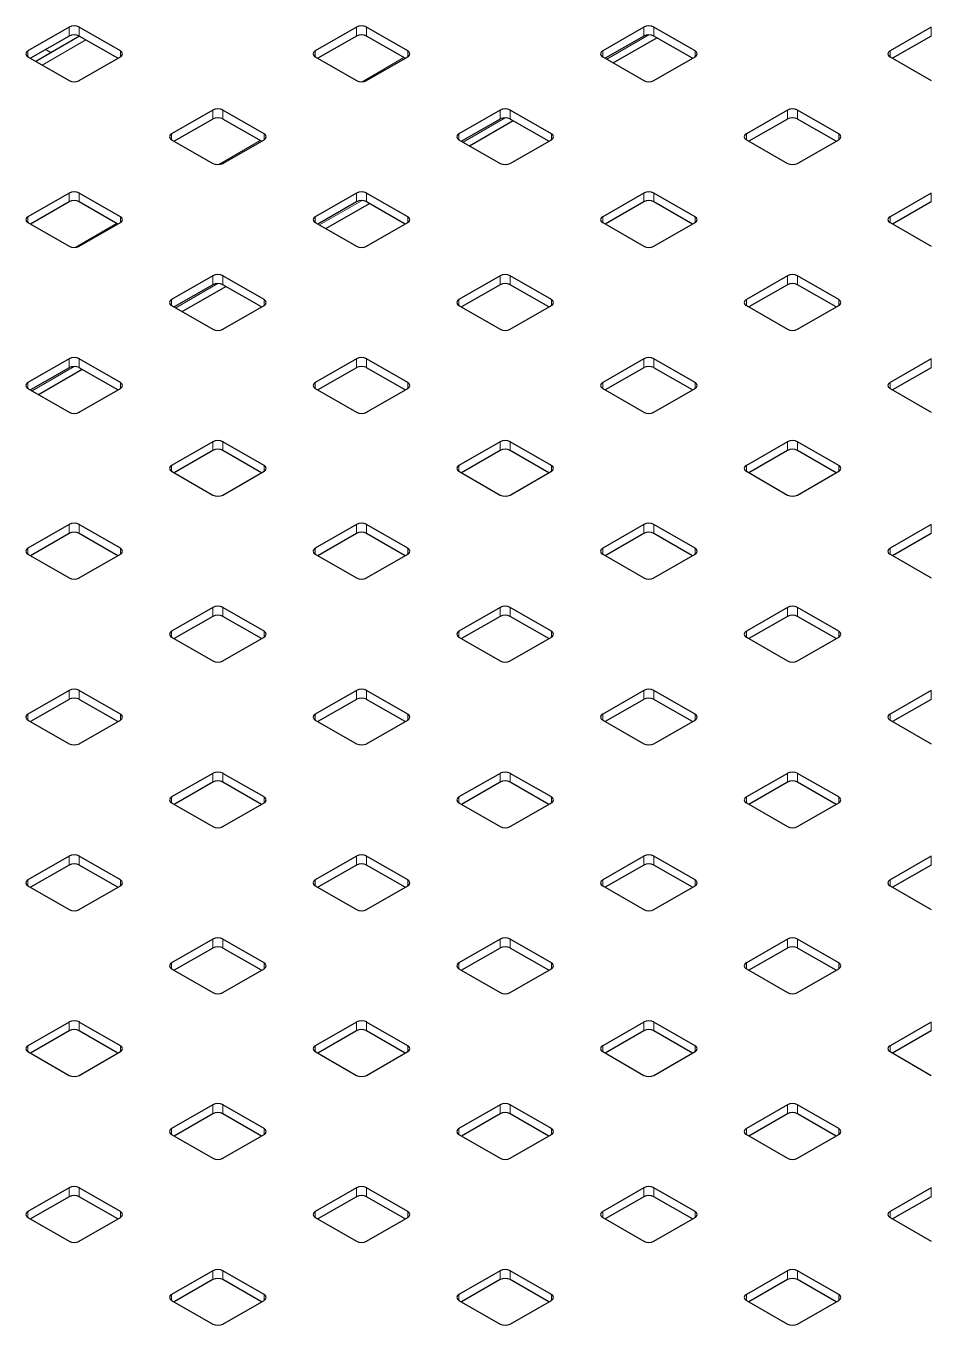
# Model space of a CAD drawing. Header units: millimetres. Extents: x -218071 to -203542, y 15363 to 51382.
# Drawn here: x -216962.13 to -216949.65, y 51102.08 to 51119.98 of the extents above; entities that cross this region are included whole.
import ezdxf

# ---------------------------------------------------------------- set-up
doc = ezdxf.new("R2010")
doc.units = ezdxf.units.MM
doc.header["$LTSCALE"] = 4
doc.layers.add('TPF-EQUIPEMENT', color=7, linetype='Continuous')

msp = doc.modelspace()

# ---------------------------------------------------------------- linework, layer by layer
at = {"layer": 'TPF-EQUIPEMENT', "color": 7, "linetype": 'Continuous', "lineweight": 25}
for p, q in [((-216961.534, 51119.959), (-216962.1, 51119.633)), ((-216960.827, 51119.633), (-216961.393, 51119.959)), ((-216957.574, 51119.959), (-216958.14, 51119.633)), ((-216956.867, 51119.633), (-216957.433, 51119.959)), ((-216953.614, 51119.959), (-216954.18, 51119.633)), ((-216952.907, 51119.633), (-216953.473, 51119.959)), ((-216949.655, 51119.959), (-216950.22, 51119.633)), ((-216961.534, 51119.837), (-216962.064, 51119.531)), ((-216961.39, 51119.835), (-216961.991, 51119.488)), ((-216960.862, 51119.531), (-216961.393, 51119.837)), ((-216957.574, 51119.837), (-216958.104, 51119.531)), ((-216956.902, 51119.531), (-216957.433, 51119.837)), ((-216953.614, 51119.837), (-216954.145, 51119.531)), ((-216954.036, 51119.468), (-216953.435, 51119.815)), ((-216952.943, 51119.531), (-216953.473, 51119.837)), ((-216949.655, 51119.837), (-216950.185, 51119.531)), ((-216962.1, 51119.551), (-216961.534, 51119.225)), ((-216961.393, 51119.225), (-216960.827, 51119.551)), ((-216958.14, 51119.551), (-216957.574, 51119.225)), ((-216957.433, 51119.225), (-216956.867, 51119.551)), ((-216954.18, 51119.551), (-216953.614, 51119.225)), ((-216953.473, 51119.225), (-216952.907, 51119.551)), ((-216950.22, 51119.551), (-216949.655, 51119.225)), ((-216959.554, 51118.817), (-216960.12, 51118.49)), ((-216958.847, 51118.49), (-216959.413, 51118.817)), ((-216955.594, 51118.817), (-216956.16, 51118.49)), ((-216954.887, 51118.49), (-216955.453, 51118.817)), ((-216951.634, 51118.817), (-216952.2, 51118.49)), ((-216950.927, 51118.49), (-216951.493, 51118.817)), ((-216959.554, 51118.694), (-216960.084, 51118.388)), ((-216958.882, 51118.388), (-216959.413, 51118.694)), ((-216955.594, 51118.694), (-216956.125, 51118.388)), ((-216956.016, 51118.326), (-216955.415, 51118.672)), ((-216954.923, 51118.388), (-216955.453, 51118.694)), ((-216951.634, 51118.694), (-216952.165, 51118.388)), ((-216950.963, 51118.388), (-216951.493, 51118.694)), ((-216960.12, 51118.408), (-216959.554, 51118.082)), ((-216959.413, 51118.082), (-216958.847, 51118.408)), ((-216956.16, 51118.408), (-216955.594, 51118.082)), ((-216955.453, 51118.082), (-216954.887, 51118.408)), ((-216952.2, 51118.408), (-216951.634, 51118.082)), ((-216951.493, 51118.082), (-216950.927, 51118.408)), ((-216961.534, 51117.674), (-216962.1, 51117.347)), ((-216961.534, 51117.551), (-216962.064, 51117.245)), ((-216960.827, 51117.347), (-216961.393, 51117.674)), ((-216960.862, 51117.245), (-216961.393, 51117.551)), ((-216957.574, 51117.674), (-216958.14, 51117.347)), ((-216957.574, 51117.551), (-216958.104, 51117.245)), ((-216957.996, 51117.183), (-216957.395, 51117.53)), ((-216956.867, 51117.347), (-216957.433, 51117.674)), ((-216956.902, 51117.245), (-216957.433, 51117.551)), ((-216953.614, 51117.674), (-216954.18, 51117.347)), ((-216953.614, 51117.551), (-216954.145, 51117.245)), ((-216952.907, 51117.347), (-216953.473, 51117.674)), ((-216952.943, 51117.245), (-216953.473, 51117.551)), ((-216949.655, 51117.674), (-216950.22, 51117.347)), ((-216949.655, 51117.551), (-216950.185, 51117.245)), ((-216962.1, 51117.266), (-216961.534, 51116.939)), ((-216961.393, 51116.939), (-216960.827, 51117.266)), ((-216958.14, 51117.266), (-216957.574, 51116.939)), ((-216957.433, 51116.939), (-216956.867, 51117.266)), ((-216954.18, 51117.266), (-216953.614, 51116.939)), ((-216953.473, 51116.939), (-216952.907, 51117.266)), ((-216950.22, 51117.266), (-216949.655, 51116.939)), ((-216959.554, 51116.531), (-216960.12, 51116.205)), ((-216958.847, 51116.205), (-216959.413, 51116.531)), ((-216955.594, 51116.531), (-216956.16, 51116.205)), ((-216954.887, 51116.205), (-216955.453, 51116.531)), ((-216951.634, 51116.531), (-216952.2, 51116.205)), ((-216950.927, 51116.205), (-216951.493, 51116.531)), ((-216959.554, 51116.409), (-216960.084, 51116.103)), ((-216959.976, 51116.04), (-216959.375, 51116.387)), ((-216958.882, 51116.103), (-216959.413, 51116.409)), ((-216955.594, 51116.409), (-216956.125, 51116.103)), ((-216954.923, 51116.103), (-216955.453, 51116.409)), ((-216951.634, 51116.409), (-216952.165, 51116.103)), ((-216950.963, 51116.103), (-216951.493, 51116.409)), ((-216960.12, 51116.123), (-216959.554, 51115.797)), ((-216959.413, 51115.797), (-216958.847, 51116.123)), ((-216956.16, 51116.123), (-216955.594, 51115.797)), ((-216955.453, 51115.797), (-216954.887, 51116.123)), ((-216952.2, 51116.123), (-216951.634, 51115.797)), ((-216951.493, 51115.797), (-216950.927, 51116.123)), ((-216961.534, 51115.389), (-216962.1, 51115.062)), ((-216960.827, 51115.062), (-216961.393, 51115.389)), ((-216957.574, 51115.389), (-216958.14, 51115.062)), ((-216956.867, 51115.062), (-216957.433, 51115.389)), ((-216953.614, 51115.389), (-216954.18, 51115.062)), ((-216952.907, 51115.062), (-216953.473, 51115.389)), ((-216949.655, 51115.389), (-216950.22, 51115.062)), ((-216961.534, 51115.266), (-216962.064, 51114.96)), ((-216961.956, 51114.897), (-216961.355, 51115.244)), ((-216960.862, 51114.96), (-216961.393, 51115.266)), ((-216957.574, 51115.266), (-216958.104, 51114.96)), ((-216956.902, 51114.96), (-216957.433, 51115.266)), ((-216953.614, 51115.266), (-216954.145, 51114.96)), ((-216952.943, 51114.96), (-216953.473, 51115.266)), ((-216949.655, 51115.266), (-216950.185, 51114.96)), ((-216962.1, 51114.98), (-216961.534, 51114.654)), ((-216961.393, 51114.654), (-216960.827, 51114.98)), ((-216958.14, 51114.98), (-216957.574, 51114.654)), ((-216957.433, 51114.654), (-216956.867, 51114.98)), ((-216954.18, 51114.98), (-216953.614, 51114.654)), ((-216953.473, 51114.654), (-216952.907, 51114.98)), ((-216950.22, 51114.98), (-216949.655, 51114.654)), ((-216959.554, 51114.246), (-216960.12, 51113.919)), ((-216959.554, 51114.123), (-216960.084, 51113.817)), ((-216958.847, 51113.919), (-216959.413, 51114.246)), ((-216958.882, 51113.817), (-216959.413, 51114.123)), ((-216955.594, 51114.246), (-216956.16, 51113.919)), ((-216955.594, 51114.123), (-216956.125, 51113.817)), ((-216954.887, 51113.919), (-216955.453, 51114.246)), ((-216954.923, 51113.817), (-216955.453, 51114.123)), ((-216951.634, 51114.246), (-216952.2, 51113.919)), ((-216951.634, 51114.123), (-216952.165, 51113.817)), ((-216950.927, 51113.919), (-216951.493, 51114.246)), ((-216950.963, 51113.817), (-216951.493, 51114.123)), ((-216960.12, 51113.838), (-216959.554, 51113.511)), ((-216959.413, 51113.511), (-216958.847, 51113.838)), ((-216956.16, 51113.838), (-216955.594, 51113.511)), ((-216955.453, 51113.511), (-216954.887, 51113.838)), ((-216952.2, 51113.838), (-216951.634, 51113.511)), ((-216951.493, 51113.511), (-216950.927, 51113.838)), ((-216961.534, 51113.103), (-216962.1, 51112.777)), ((-216960.827, 51112.777), (-216961.393, 51113.103)), ((-216957.574, 51113.103), (-216958.14, 51112.777)), ((-216956.867, 51112.777), (-216957.433, 51113.103)), ((-216953.614, 51113.103), (-216954.18, 51112.777)), ((-216952.907, 51112.777), (-216953.473, 51113.103)), ((-216949.655, 51113.103), (-216950.22, 51112.777)), ((-216961.534, 51112.981), (-216962.064, 51112.675)), ((-216960.862, 51112.675), (-216961.393, 51112.981)), ((-216957.574, 51112.981), (-216958.104, 51112.675)), ((-216956.902, 51112.675), (-216957.433, 51112.981)), ((-216953.614, 51112.981), (-216954.145, 51112.675)), ((-216952.943, 51112.675), (-216953.473, 51112.981)), ((-216949.655, 51112.981), (-216950.185, 51112.675)), ((-216962.1, 51112.695), (-216961.534, 51112.369)), ((-216961.393, 51112.369), (-216960.827, 51112.695)), ((-216958.14, 51112.695), (-216957.574, 51112.369)), ((-216957.433, 51112.369), (-216956.867, 51112.695)), ((-216954.18, 51112.695), (-216953.614, 51112.369)), ((-216953.473, 51112.369), (-216952.907, 51112.695)), ((-216950.22, 51112.695), (-216949.655, 51112.369)), ((-216959.554, 51111.96), (-216960.12, 51111.634)), ((-216959.554, 51111.838), (-216960.084, 51111.532)), ((-216958.847, 51111.634), (-216959.413, 51111.96)), ((-216958.882, 51111.532), (-216959.413, 51111.838)), ((-216955.594, 51111.96), (-216956.16, 51111.634)), ((-216955.594, 51111.838), (-216956.125, 51111.532)), ((-216954.887, 51111.634), (-216955.453, 51111.96)), ((-216954.923, 51111.532), (-216955.453, 51111.838)), ((-216951.634, 51111.96), (-216952.2, 51111.634)), ((-216951.634, 51111.838), (-216952.165, 51111.532)), ((-216950.927, 51111.634), (-216951.493, 51111.96)), ((-216950.963, 51111.532), (-216951.493, 51111.838)), ((-216960.12, 51111.552), (-216959.554, 51111.226)), ((-216959.413, 51111.226), (-216958.847, 51111.552)), ((-216956.16, 51111.552), (-216955.594, 51111.226)), ((-216955.453, 51111.226), (-216954.887, 51111.552)), ((-216952.2, 51111.552), (-216951.634, 51111.226)), ((-216951.493, 51111.226), (-216950.927, 51111.552)), ((-216961.534, 51110.818), (-216962.1, 51110.491)), ((-216960.827, 51110.491), (-216961.393, 51110.818)), ((-216957.574, 51110.818), (-216958.14, 51110.491)), ((-216956.867, 51110.491), (-216957.433, 51110.818)), ((-216953.614, 51110.818), (-216954.18, 51110.491)), ((-216952.907, 51110.491), (-216953.473, 51110.818)), ((-216949.655, 51110.818), (-216950.22, 51110.491)), ((-216961.534, 51110.695), (-216962.064, 51110.389)), ((-216960.862, 51110.389), (-216961.393, 51110.695)), ((-216957.574, 51110.695), (-216958.104, 51110.389)), ((-216956.902, 51110.389), (-216957.433, 51110.695)), ((-216953.614, 51110.695), (-216954.145, 51110.389)), ((-216952.943, 51110.389), (-216953.473, 51110.695)), ((-216949.655, 51110.695), (-216950.185, 51110.389)), ((-216962.1, 51110.41), (-216961.534, 51110.083)), ((-216961.393, 51110.083), (-216960.827, 51110.41)), ((-216958.14, 51110.41), (-216957.574, 51110.083)), ((-216957.433, 51110.083), (-216956.867, 51110.41)), ((-216954.18, 51110.41), (-216953.614, 51110.083)), ((-216953.473, 51110.083), (-216952.907, 51110.41)), ((-216950.22, 51110.41), (-216949.655, 51110.083)), ((-216959.554, 51109.675), (-216960.12, 51109.349)), ((-216958.847, 51109.349), (-216959.413, 51109.675)), ((-216955.594, 51109.675), (-216956.16, 51109.349)), ((-216954.887, 51109.349), (-216955.453, 51109.675)), ((-216951.634, 51109.675), (-216952.2, 51109.349)), ((-216950.927, 51109.349), (-216951.493, 51109.675)), ((-216959.554, 51109.553), (-216960.084, 51109.247)), ((-216958.882, 51109.247), (-216959.413, 51109.553)), ((-216955.594, 51109.553), (-216956.125, 51109.247)), ((-216954.923, 51109.247), (-216955.453, 51109.553)), ((-216951.634, 51109.553), (-216952.165, 51109.247)), ((-216950.963, 51109.247), (-216951.493, 51109.553)), ((-216960.12, 51109.267), (-216959.554, 51108.94)), ((-216959.413, 51108.94), (-216958.847, 51109.267)), ((-216956.16, 51109.267), (-216955.594, 51108.94)), ((-216955.453, 51108.94), (-216954.887, 51109.267)), ((-216952.2, 51109.267), (-216951.634, 51108.94)), ((-216951.493, 51108.94), (-216950.927, 51109.267)), ((-216961.534, 51108.532), (-216962.1, 51108.206)), ((-216961.534, 51108.41), (-216962.064, 51108.104)), ((-216960.827, 51108.206), (-216961.393, 51108.532)), ((-216960.862, 51108.104), (-216961.393, 51108.41)), ((-216957.574, 51108.532), (-216958.14, 51108.206)), ((-216957.574, 51108.41), (-216958.104, 51108.104)), ((-216956.867, 51108.206), (-216957.433, 51108.532)), ((-216956.902, 51108.104), (-216957.433, 51108.41)), ((-216953.614, 51108.532), (-216954.18, 51108.206)), ((-216953.614, 51108.41), (-216954.145, 51108.104)), ((-216952.907, 51108.206), (-216953.473, 51108.532)), ((-216952.943, 51108.104), (-216953.473, 51108.41)), ((-216949.655, 51108.532), (-216950.22, 51108.206)), ((-216949.655, 51108.41), (-216950.185, 51108.104)), ((-216962.1, 51108.124), (-216961.534, 51107.798)), ((-216961.393, 51107.798), (-216960.827, 51108.124)), ((-216958.14, 51108.124), (-216957.574, 51107.798)), ((-216957.433, 51107.798), (-216956.867, 51108.124)), ((-216954.18, 51108.124), (-216953.614, 51107.798)), ((-216953.473, 51107.798), (-216952.907, 51108.124)), ((-216950.22, 51108.124), (-216949.655, 51107.798)), ((-216959.554, 51107.39), (-216960.12, 51107.063)), ((-216958.847, 51107.063), (-216959.413, 51107.39)), ((-216955.594, 51107.39), (-216956.16, 51107.063)), ((-216954.887, 51107.063), (-216955.453, 51107.39)), ((-216951.634, 51107.39), (-216952.2, 51107.063)), ((-216950.927, 51107.063), (-216951.493, 51107.39)), ((-216959.554, 51107.267), (-216960.084, 51106.961)), ((-216958.882, 51106.961), (-216959.413, 51107.267)), ((-216955.594, 51107.267), (-216956.125, 51106.961)), ((-216954.923, 51106.961), (-216955.453, 51107.267)), ((-216951.634, 51107.267), (-216952.165, 51106.961)), ((-216950.963, 51106.961), (-216951.493, 51107.267)), ((-216960.12, 51106.982), (-216959.554, 51106.655)), ((-216959.413, 51106.655), (-216958.847, 51106.982)), ((-216956.16, 51106.982), (-216955.594, 51106.655)), ((-216955.453, 51106.655), (-216954.887, 51106.982)), ((-216952.2, 51106.982), (-216951.634, 51106.655)), ((-216951.493, 51106.655), (-216950.927, 51106.982)), ((-216961.534, 51106.247), (-216962.1, 51105.921)), ((-216960.827, 51105.921), (-216961.393, 51106.247)), ((-216957.574, 51106.247), (-216958.14, 51105.921)), ((-216956.867, 51105.921), (-216957.433, 51106.247)), ((-216953.614, 51106.247), (-216954.18, 51105.921)), ((-216952.907, 51105.921), (-216953.473, 51106.247)), ((-216949.655, 51106.247), (-216950.22, 51105.921)), ((-216961.534, 51106.125), (-216962.064, 51105.818)), ((-216960.862, 51105.818), (-216961.393, 51106.125)), ((-216957.574, 51106.125), (-216958.104, 51105.818)), ((-216956.902, 51105.818), (-216957.433, 51106.125)), ((-216953.614, 51106.125), (-216954.145, 51105.818)), ((-216952.943, 51105.818), (-216953.473, 51106.125)), ((-216949.655, 51106.125), (-216950.185, 51105.818)), ((-216962.1, 51105.839), (-216961.534, 51105.512)), ((-216961.393, 51105.512), (-216960.827, 51105.839)), ((-216958.14, 51105.839), (-216957.574, 51105.512)), ((-216957.433, 51105.512), (-216956.867, 51105.839)), ((-216954.18, 51105.839), (-216953.614, 51105.512)), ((-216953.473, 51105.512), (-216952.907, 51105.839)), ((-216950.22, 51105.839), (-216949.655, 51105.512)), ((-216959.554, 51105.104), (-216960.12, 51104.778)), ((-216958.847, 51104.778), (-216959.413, 51105.104)), ((-216955.594, 51105.104), (-216956.16, 51104.778)), ((-216954.887, 51104.778), (-216955.453, 51105.104)), ((-216951.634, 51105.104), (-216952.2, 51104.778)), ((-216950.927, 51104.778), (-216951.493, 51105.104)), ((-216959.554, 51104.982), (-216960.084, 51104.676)), ((-216958.882, 51104.676), (-216959.413, 51104.982)), ((-216955.594, 51104.982), (-216956.125, 51104.676)), ((-216954.923, 51104.676), (-216955.453, 51104.982)), ((-216951.634, 51104.982), (-216952.165, 51104.676)), ((-216950.963, 51104.676), (-216951.493, 51104.982)), ((-216960.12, 51104.696), (-216959.554, 51104.37)), ((-216959.413, 51104.37), (-216958.847, 51104.696)), ((-216956.16, 51104.696), (-216955.594, 51104.37)), ((-216955.453, 51104.37), (-216954.887, 51104.696)), ((-216952.2, 51104.696), (-216951.634, 51104.37)), ((-216951.493, 51104.37), (-216950.927, 51104.696)), ((-216961.534, 51103.962), (-216962.1, 51103.635)), ((-216960.827, 51103.635), (-216961.393, 51103.962)), ((-216957.574, 51103.962), (-216958.14, 51103.635)), ((-216956.867, 51103.635), (-216957.433, 51103.962)), ((-216953.614, 51103.962), (-216954.18, 51103.635)), ((-216952.907, 51103.635), (-216953.473, 51103.962)), ((-216949.655, 51103.962), (-216950.22, 51103.635)), ((-216961.534, 51103.839), (-216962.064, 51103.533)), ((-216960.862, 51103.533), (-216961.393, 51103.839)), ((-216957.574, 51103.839), (-216958.104, 51103.533)), ((-216956.902, 51103.533), (-216957.433, 51103.839)), ((-216953.614, 51103.839), (-216954.145, 51103.533)), ((-216952.943, 51103.533), (-216953.473, 51103.839)), ((-216949.655, 51103.839), (-216950.185, 51103.533)), ((-216962.1, 51103.554), (-216961.534, 51103.227)), ((-216961.393, 51103.227), (-216960.827, 51103.554)), ((-216958.14, 51103.554), (-216957.574, 51103.227)), ((-216957.433, 51103.227), (-216956.867, 51103.554)), ((-216954.18, 51103.554), (-216953.614, 51103.227)), ((-216953.473, 51103.227), (-216952.907, 51103.554)), ((-216950.22, 51103.554), (-216949.655, 51103.227)), ((-216959.554, 51102.819), (-216960.12, 51102.492)), ((-216959.554, 51102.696), (-216960.084, 51102.39)), ((-216958.847, 51102.492), (-216959.413, 51102.819)), ((-216958.882, 51102.39), (-216959.413, 51102.696)), ((-216955.594, 51102.819), (-216956.16, 51102.492)), ((-216955.594, 51102.696), (-216956.125, 51102.39)), ((-216954.887, 51102.492), (-216955.453, 51102.819)), ((-216954.923, 51102.39), (-216955.453, 51102.696)), ((-216951.634, 51102.819), (-216952.2, 51102.492)), ((-216951.634, 51102.696), (-216952.165, 51102.39)), ((-216950.927, 51102.492), (-216951.493, 51102.819)), ((-216950.963, 51102.39), (-216951.493, 51102.696)), ((-216960.12, 51102.411), (-216959.554, 51102.084)), ((-216959.413, 51102.084), (-216958.847, 51102.411)), ((-216956.16, 51102.411), (-216955.594, 51102.084)), ((-216955.453, 51102.084), (-216954.887, 51102.411)), ((-216952.2, 51102.411), (-216951.634, 51102.084)), ((-216951.493, 51102.084), (-216950.927, 51102.411))]:
    msp.add_line(p, q, dxfattribs=at)
at = {"layer": 'TPF-EQUIPEMENT', "color": 8, "linetype": 'Continuous', "lineweight": 18}
for p, q in [((-216961.534, 51119.837), (-216961.534, 51119.959)), ((-216961.393, 51119.837), (-216961.393, 51119.959)), ((-216957.574, 51119.837), (-216957.574, 51119.959)), ((-216957.433, 51119.837), (-216957.433, 51119.959)), ((-216953.544, 51119.854), (-216954.124, 51119.519)), ((-216953.614, 51119.837), (-216953.614, 51119.959)), ((-216953.473, 51119.837), (-216953.473, 51119.959)), ((-216949.655, 51119.837), (-216949.655, 51119.959)), ((-216961.302, 51119.785), (-216961.903, 51119.438)), ((-216962.1, 51119.551), (-216962.1, 51119.633)), ((-216960.827, 51119.551), (-216960.827, 51119.633)), ((-216958.14, 51119.551), (-216958.14, 51119.633)), ((-216956.918, 51119.54), (-216957.493, 51119.208)), ((-216956.867, 51119.551), (-216956.867, 51119.633)), ((-216954.18, 51119.551), (-216954.18, 51119.633)), ((-216952.907, 51119.551), (-216952.907, 51119.633)), ((-216950.22, 51119.551), (-216950.22, 51119.633)), ((-216959.554, 51118.694), (-216959.554, 51118.817)), ((-216959.413, 51118.694), (-216959.413, 51118.817)), ((-216955.594, 51118.694), (-216955.594, 51118.817)), ((-216955.453, 51118.694), (-216955.453, 51118.817)), ((-216951.634, 51118.694), (-216951.634, 51118.817)), ((-216951.493, 51118.694), (-216951.493, 51118.817)), ((-216955.524, 51118.711), (-216956.104, 51118.376)), ((-216960.12, 51118.408), (-216960.12, 51118.49)), ((-216958.847, 51118.408), (-216958.847, 51118.49)), ((-216956.16, 51118.408), (-216956.16, 51118.49)), ((-216954.887, 51118.408), (-216954.887, 51118.49)), ((-216952.2, 51118.408), (-216952.2, 51118.49)), ((-216950.927, 51118.408), (-216950.927, 51118.49)), ((-216958.898, 51118.397), (-216959.472, 51118.065)), ((-216961.534, 51117.551), (-216961.534, 51117.674)), ((-216961.393, 51117.551), (-216961.393, 51117.674)), ((-216957.504, 51117.568), (-216958.084, 51117.234)), ((-216957.574, 51117.551), (-216957.574, 51117.674)), ((-216957.433, 51117.551), (-216957.433, 51117.674)), ((-216953.614, 51117.551), (-216953.614, 51117.674)), ((-216953.473, 51117.551), (-216953.473, 51117.674)), ((-216949.655, 51117.551), (-216949.655, 51117.674)), ((-216962.1, 51117.266), (-216962.1, 51117.347)), ((-216960.827, 51117.266), (-216960.827, 51117.347)), ((-216958.14, 51117.266), (-216958.14, 51117.347)), ((-216956.867, 51117.266), (-216956.867, 51117.347)), ((-216954.18, 51117.266), (-216954.18, 51117.347)), ((-216952.907, 51117.266), (-216952.907, 51117.347)), ((-216950.22, 51117.266), (-216950.22, 51117.347)), ((-216960.878, 51117.254), (-216961.452, 51116.923)), ((-216959.554, 51116.409), (-216959.554, 51116.531)), ((-216959.413, 51116.409), (-216959.413, 51116.531)), ((-216955.594, 51116.409), (-216955.594, 51116.531)), ((-216955.453, 51116.409), (-216955.453, 51116.531)), ((-216951.634, 51116.409), (-216951.634, 51116.531)), ((-216951.493, 51116.409), (-216951.493, 51116.531)), ((-216959.484, 51116.426), (-216960.064, 51116.091)), ((-216960.12, 51116.123), (-216960.12, 51116.205)), ((-216958.847, 51116.123), (-216958.847, 51116.205)), ((-216956.16, 51116.123), (-216956.16, 51116.205)), ((-216954.887, 51116.123), (-216954.887, 51116.205)), ((-216952.2, 51116.123), (-216952.2, 51116.205)), ((-216950.927, 51116.123), (-216950.927, 51116.205)), ((-216961.534, 51115.266), (-216961.534, 51115.389)), ((-216961.393, 51115.266), (-216961.393, 51115.389)), ((-216957.574, 51115.266), (-216957.574, 51115.389)), ((-216957.433, 51115.266), (-216957.433, 51115.389)), ((-216953.614, 51115.266), (-216953.614, 51115.389)), ((-216953.473, 51115.266), (-216953.473, 51115.389)), ((-216949.655, 51115.266), (-216949.655, 51115.389)), ((-216961.464, 51115.283), (-216962.044, 51114.948)), ((-216962.1, 51114.98), (-216962.1, 51115.062)), ((-216960.827, 51114.98), (-216960.827, 51115.062)), ((-216958.14, 51114.98), (-216958.14, 51115.062)), ((-216956.867, 51114.98), (-216956.867, 51115.062)), ((-216954.18, 51114.98), (-216954.18, 51115.062)), ((-216952.907, 51114.98), (-216952.907, 51115.062)), ((-216950.22, 51114.98), (-216950.22, 51115.062)), ((-216959.554, 51114.123), (-216959.554, 51114.246)), ((-216959.413, 51114.123), (-216959.413, 51114.246)), ((-216955.594, 51114.123), (-216955.594, 51114.246)), ((-216955.453, 51114.123), (-216955.453, 51114.246)), ((-216951.634, 51114.123), (-216951.634, 51114.246)), ((-216951.493, 51114.123), (-216951.493, 51114.246)), ((-216960.12, 51113.838), (-216960.12, 51113.919)), ((-216958.847, 51113.838), (-216958.847, 51113.919)), ((-216956.16, 51113.838), (-216956.16, 51113.919)), ((-216954.887, 51113.838), (-216954.887, 51113.919)), ((-216952.2, 51113.838), (-216952.2, 51113.919)), ((-216950.927, 51113.838), (-216950.927, 51113.919)), ((-216961.534, 51112.981), (-216961.534, 51113.103)), ((-216961.393, 51112.981), (-216961.393, 51113.103)), ((-216957.574, 51112.981), (-216957.574, 51113.103)), ((-216957.433, 51112.981), (-216957.433, 51113.103)), ((-216953.614, 51112.981), (-216953.614, 51113.103)), ((-216953.473, 51112.981), (-216953.473, 51113.103)), ((-216949.655, 51112.981), (-216949.655, 51113.103)), ((-216962.1, 51112.695), (-216962.1, 51112.777)), ((-216960.827, 51112.695), (-216960.827, 51112.777)), ((-216958.14, 51112.695), (-216958.14, 51112.777)), ((-216956.867, 51112.695), (-216956.867, 51112.777)), ((-216954.18, 51112.695), (-216954.18, 51112.777)), ((-216952.907, 51112.695), (-216952.907, 51112.777)), ((-216950.22, 51112.695), (-216950.22, 51112.777)), ((-216959.554, 51111.838), (-216959.554, 51111.96)), ((-216959.413, 51111.838), (-216959.413, 51111.96)), ((-216955.594, 51111.838), (-216955.594, 51111.96)), ((-216955.453, 51111.838), (-216955.453, 51111.96)), ((-216951.634, 51111.838), (-216951.634, 51111.96)), ((-216951.493, 51111.838), (-216951.493, 51111.96)), ((-216960.12, 51111.552), (-216960.12, 51111.634)), ((-216958.847, 51111.552), (-216958.847, 51111.634)), ((-216956.16, 51111.552), (-216956.16, 51111.634)), ((-216954.887, 51111.552), (-216954.887, 51111.634)), ((-216952.2, 51111.552), (-216952.2, 51111.634)), ((-216950.927, 51111.552), (-216950.927, 51111.634)), ((-216961.534, 51110.695), (-216961.534, 51110.818)), ((-216961.393, 51110.695), (-216961.393, 51110.818)), ((-216957.574, 51110.695), (-216957.574, 51110.818)), ((-216957.433, 51110.695), (-216957.433, 51110.818)), ((-216953.614, 51110.695), (-216953.614, 51110.818)), ((-216953.473, 51110.695), (-216953.473, 51110.818)), ((-216949.655, 51110.695), (-216949.655, 51110.818)), ((-216962.1, 51110.41), (-216962.1, 51110.491)), ((-216960.827, 51110.41), (-216960.827, 51110.491)), ((-216958.14, 51110.41), (-216958.14, 51110.491)), ((-216956.867, 51110.41), (-216956.867, 51110.491)), ((-216954.18, 51110.41), (-216954.18, 51110.491)), ((-216952.907, 51110.41), (-216952.907, 51110.491)), ((-216950.22, 51110.41), (-216950.22, 51110.491)), ((-216959.554, 51109.553), (-216959.554, 51109.675)), ((-216959.413, 51109.553), (-216959.413, 51109.675)), ((-216955.594, 51109.553), (-216955.594, 51109.675)), ((-216955.453, 51109.553), (-216955.453, 51109.675)), ((-216951.634, 51109.553), (-216951.634, 51109.675)), ((-216951.493, 51109.553), (-216951.493, 51109.675)), ((-216960.12, 51109.267), (-216960.12, 51109.349)), ((-216958.847, 51109.267), (-216958.847, 51109.349)), ((-216956.16, 51109.267), (-216956.16, 51109.349)), ((-216954.887, 51109.267), (-216954.887, 51109.349)), ((-216952.2, 51109.267), (-216952.2, 51109.349)), ((-216950.927, 51109.267), (-216950.927, 51109.349)), ((-216961.534, 51108.41), (-216961.534, 51108.532)), ((-216961.393, 51108.41), (-216961.393, 51108.532)), ((-216957.574, 51108.41), (-216957.574, 51108.532)), ((-216957.433, 51108.41), (-216957.433, 51108.532)), ((-216953.614, 51108.41), (-216953.614, 51108.532)), ((-216953.473, 51108.41), (-216953.473, 51108.532)), ((-216949.655, 51108.41), (-216949.655, 51108.532)), ((-216962.1, 51108.124), (-216962.1, 51108.206)), ((-216960.827, 51108.124), (-216960.827, 51108.206)), ((-216958.14, 51108.124), (-216958.14, 51108.206)), ((-216956.867, 51108.124), (-216956.867, 51108.206)), ((-216954.18, 51108.124), (-216954.18, 51108.206)), ((-216952.907, 51108.124), (-216952.907, 51108.206)), ((-216950.22, 51108.124), (-216950.22, 51108.206)), ((-216959.554, 51107.267), (-216959.554, 51107.39)), ((-216959.413, 51107.267), (-216959.413, 51107.39)), ((-216955.594, 51107.267), (-216955.594, 51107.39)), ((-216955.453, 51107.267), (-216955.453, 51107.39)), ((-216951.634, 51107.267), (-216951.634, 51107.39)), ((-216951.493, 51107.267), (-216951.493, 51107.39)), ((-216960.12, 51106.982), (-216960.12, 51107.063)), ((-216958.847, 51106.982), (-216958.847, 51107.063)), ((-216956.16, 51106.982), (-216956.16, 51107.063)), ((-216954.887, 51106.982), (-216954.887, 51107.063)), ((-216952.2, 51106.982), (-216952.2, 51107.063)), ((-216950.927, 51106.982), (-216950.927, 51107.063)), ((-216961.534, 51106.125), (-216961.534, 51106.247)), ((-216961.393, 51106.125), (-216961.393, 51106.247)), ((-216957.574, 51106.125), (-216957.574, 51106.247)), ((-216957.433, 51106.125), (-216957.433, 51106.247)), ((-216953.614, 51106.125), (-216953.614, 51106.247)), ((-216953.473, 51106.125), (-216953.473, 51106.247)), ((-216949.655, 51106.125), (-216949.655, 51106.247)), ((-216962.1, 51105.839), (-216962.1, 51105.921)), ((-216960.827, 51105.839), (-216960.827, 51105.921)), ((-216958.14, 51105.839), (-216958.14, 51105.921)), ((-216956.867, 51105.839), (-216956.867, 51105.921)), ((-216954.18, 51105.839), (-216954.18, 51105.921)), ((-216952.907, 51105.839), (-216952.907, 51105.921)), ((-216950.22, 51105.839), (-216950.22, 51105.921)), ((-216959.554, 51104.982), (-216959.554, 51105.104)), ((-216959.413, 51104.982), (-216959.413, 51105.104)), ((-216955.594, 51104.982), (-216955.594, 51105.104)), ((-216955.453, 51104.982), (-216955.453, 51105.104)), ((-216951.634, 51104.982), (-216951.634, 51105.104)), ((-216951.493, 51104.982), (-216951.493, 51105.104)), ((-216960.12, 51104.696), (-216960.12, 51104.778)), ((-216958.847, 51104.696), (-216958.847, 51104.778)), ((-216956.16, 51104.696), (-216956.16, 51104.778)), ((-216954.887, 51104.696), (-216954.887, 51104.778)), ((-216952.2, 51104.696), (-216952.2, 51104.778)), ((-216950.927, 51104.696), (-216950.927, 51104.778)), ((-216961.534, 51103.839), (-216961.534, 51103.962)), ((-216961.393, 51103.839), (-216961.393, 51103.962)), ((-216957.574, 51103.839), (-216957.574, 51103.962)), ((-216957.433, 51103.839), (-216957.433, 51103.962)), ((-216953.614, 51103.839), (-216953.614, 51103.962)), ((-216953.473, 51103.839), (-216953.473, 51103.962)), ((-216949.655, 51103.839), (-216949.655, 51103.962)), ((-216962.1, 51103.554), (-216962.1, 51103.635)), ((-216960.827, 51103.554), (-216960.827, 51103.635)), ((-216958.14, 51103.554), (-216958.14, 51103.635)), ((-216956.867, 51103.554), (-216956.867, 51103.635)), ((-216954.18, 51103.554), (-216954.18, 51103.635)), ((-216952.907, 51103.554), (-216952.907, 51103.635)), ((-216950.22, 51103.554), (-216950.22, 51103.635)), ((-216959.554, 51102.696), (-216959.554, 51102.819)), ((-216959.413, 51102.696), (-216959.413, 51102.819)), ((-216955.594, 51102.696), (-216955.594, 51102.819)), ((-216955.453, 51102.696), (-216955.453, 51102.819)), ((-216951.634, 51102.696), (-216951.634, 51102.819)), ((-216951.493, 51102.696), (-216951.493, 51102.819)), ((-216960.12, 51102.411), (-216960.12, 51102.492)), ((-216958.847, 51102.411), (-216958.847, 51102.492)), ((-216956.16, 51102.411), (-216956.16, 51102.492)), ((-216954.887, 51102.411), (-216954.887, 51102.492)), ((-216952.2, 51102.411), (-216952.2, 51102.492)), ((-216950.927, 51102.411), (-216950.927, 51102.492))]:
    msp.add_line(p, q, dxfattribs=at)
at = {"layer": 'TPF-EQUIPEMENT', "color": 7, "linetype": 'Continuous', "lineweight": 25, "flags": 128}
msp.add_lwpolyline([(-216961.781, 51119.61), (-216961.794, 51119.617), (-216961.86, 51119.65)], dxfattribs=at)
at = {"layer": 'TPF-EQUIPEMENT', "color": 7, "linetype": 'Continuous', "lineweight": 25}
for centre, radius, start, end in [((-216961.463, 51119.823), 0.154, 62.616, 117.384), ((-216961.463, 51119.7), 0.154, 62.616, 117.384), ((-216957.503, 51119.823), 0.154, 62.616, 117.384), ((-216957.503, 51119.7), 0.154, 62.616, 117.384), ((-216953.544, 51119.823), 0.154, 62.616, 117.384), ((-216953.544, 51119.7), 0.154, 62.616, 117.384), ((-216962.084, 51119.592), 0.0436, 110.7714, 249.2286), ((-216960.842, 51119.592), 0.0436, 290.7714, 69.2286), ((-216958.124, 51119.592), 0.0436, 110.7714, 249.2286), ((-216956.883, 51119.592), 0.0436, 290.7714, 69.2286), ((-216954.165, 51119.592), 0.0436, 110.7714, 249.2286), ((-216952.923, 51119.592), 0.0436, 290.7714, 69.2286), ((-216950.205, 51119.592), 0.0436, 110.7714, 249.2286), ((-216961.463, 51119.361), 0.154, 242.616, 297.384), ((-216957.503, 51119.361), 0.154, 242.616, 297.384), ((-216953.544, 51119.361), 0.154, 242.616, 297.384), ((-216959.483, 51118.68), 0.154, 62.616, 117.384), ((-216955.524, 51118.68), 0.154, 62.616, 117.384), ((-216951.564, 51118.68), 0.154, 62.616, 117.384), ((-216959.483, 51118.558), 0.154, 62.616, 117.384), ((-216955.524, 51118.558), 0.154, 62.616, 117.384), ((-216951.564, 51118.558), 0.154, 62.616, 117.384), ((-216960.104, 51118.449), 0.0436, 110.7714, 249.2286), ((-216958.862, 51118.449), 0.0436, 290.7714, 69.2286), ((-216956.144, 51118.449), 0.0436, 110.7714, 249.2286), ((-216954.903, 51118.449), 0.0436, 290.7714, 69.2286), ((-216952.185, 51118.449), 0.0436, 110.7714, 249.2286), ((-216950.943, 51118.449), 0.0436, 290.7714, 69.2286), ((-216959.483, 51118.219), 0.154, 242.616, 297.384), ((-216955.524, 51118.219), 0.154, 242.616, 297.384), ((-216951.564, 51118.219), 0.154, 242.616, 297.384), ((-216961.463, 51117.537), 0.154, 62.616, 117.384), ((-216961.463, 51117.415), 0.154, 62.616, 117.384), ((-216957.503, 51117.537), 0.154, 62.616, 117.384), ((-216957.503, 51117.415), 0.154, 62.616, 117.384), ((-216953.544, 51117.537), 0.154, 62.616, 117.384), ((-216953.544, 51117.415), 0.154, 62.616, 117.384), ((-216962.084, 51117.307), 0.0436, 110.7714, 249.2286), ((-216960.842, 51117.307), 0.0436, 290.7714, 69.2286), ((-216958.124, 51117.307), 0.0436, 110.7714, 249.2286), ((-216956.883, 51117.307), 0.0436, 290.7714, 69.2286), ((-216954.165, 51117.307), 0.0436, 110.7714, 249.2286), ((-216952.923, 51117.307), 0.0436, 290.7714, 69.2286), ((-216950.205, 51117.307), 0.0436, 110.7714, 249.2286), ((-216961.463, 51117.076), 0.154, 242.616, 297.384), ((-216957.503, 51117.076), 0.154, 242.616, 297.384), ((-216953.544, 51117.076), 0.154, 242.616, 297.384), ((-216959.483, 51116.395), 0.154, 62.616, 117.384), ((-216955.524, 51116.395), 0.154, 62.616, 117.384), ((-216951.564, 51116.395), 0.154, 62.616, 117.384), ((-216959.483, 51116.272), 0.154, 62.616, 117.384), ((-216955.524, 51116.272), 0.154, 62.616, 117.384), ((-216951.564, 51116.272), 0.154, 62.616, 117.384), ((-216960.104, 51116.164), 0.0436, 110.7714, 249.2286), ((-216958.862, 51116.164), 0.0436, 290.7714, 69.2286), ((-216956.144, 51116.164), 0.0436, 110.7714, 249.2286), ((-216954.903, 51116.164), 0.0436, 290.7714, 69.2286), ((-216952.185, 51116.164), 0.0436, 110.7714, 249.2286), ((-216950.943, 51116.164), 0.0436, 290.7714, 69.2286), ((-216959.483, 51115.933), 0.154, 242.616, 297.384), ((-216955.524, 51115.933), 0.154, 242.616, 297.384), ((-216951.564, 51115.933), 0.154, 242.616, 297.384), ((-216961.463, 51115.252), 0.154, 62.616, 117.384), ((-216957.503, 51115.252), 0.154, 62.616, 117.384), ((-216953.544, 51115.252), 0.154, 62.616, 117.384), ((-216961.463, 51115.13), 0.154, 62.616, 117.384), ((-216957.503, 51115.13), 0.154, 62.616, 117.384), ((-216953.544, 51115.13), 0.154, 62.616, 117.384), ((-216962.084, 51115.021), 0.0436, 110.7714, 249.2286), ((-216960.842, 51115.021), 0.0436, 290.7714, 69.2286), ((-216958.124, 51115.021), 0.0436, 110.7714, 249.2286), ((-216956.883, 51115.021), 0.0436, 290.7714, 69.2286), ((-216954.165, 51115.021), 0.0436, 110.7714, 249.2286), ((-216952.923, 51115.021), 0.0436, 290.7714, 69.2286), ((-216950.205, 51115.021), 0.0436, 110.7714, 249.2286), ((-216961.463, 51114.79), 0.154, 242.616, 297.384), ((-216957.503, 51114.79), 0.154, 242.616, 297.384), ((-216953.544, 51114.79), 0.154, 242.616, 297.384), ((-216959.483, 51114.109), 0.154, 62.616, 117.384), ((-216959.483, 51113.987), 0.154, 62.616, 117.384), ((-216955.524, 51114.109), 0.154, 62.616, 117.384), ((-216955.524, 51113.987), 0.154, 62.616, 117.384), ((-216951.564, 51114.109), 0.154, 62.616, 117.384), ((-216951.564, 51113.987), 0.154, 62.616, 117.384), ((-216960.104, 51113.879), 0.0436, 110.7714, 249.2286), ((-216958.862, 51113.879), 0.0436, 290.7714, 69.2286), ((-216956.144, 51113.879), 0.0436, 110.7714, 249.2286), ((-216954.903, 51113.879), 0.0436, 290.7714, 69.2286), ((-216952.185, 51113.879), 0.0436, 110.7714, 249.2286), ((-216950.943, 51113.879), 0.0436, 290.7714, 69.2286), ((-216959.483, 51113.648), 0.154, 242.616, 297.384), ((-216955.524, 51113.648), 0.154, 242.616, 297.384), ((-216951.564, 51113.648), 0.154, 242.616, 297.384), ((-216961.463, 51112.967), 0.154, 62.616, 117.384), ((-216957.503, 51112.967), 0.154, 62.616, 117.384), ((-216953.544, 51112.967), 0.154, 62.616, 117.384), ((-216961.463, 51112.844), 0.154, 62.616, 117.384), ((-216957.503, 51112.844), 0.154, 62.616, 117.384), ((-216953.544, 51112.844), 0.154, 62.616, 117.384), ((-216962.084, 51112.736), 0.0436, 110.7714, 249.2286), ((-216960.842, 51112.736), 0.0436, 290.7714, 69.2286), ((-216958.124, 51112.736), 0.0436, 110.7714, 249.2286), ((-216956.883, 51112.736), 0.0436, 290.7714, 69.2286), ((-216954.165, 51112.736), 0.0436, 110.7714, 249.2286), ((-216952.923, 51112.736), 0.0436, 290.7714, 69.2286), ((-216950.205, 51112.736), 0.0436, 110.7714, 249.2286), ((-216961.463, 51112.505), 0.154, 242.616, 297.384), ((-216957.503, 51112.505), 0.154, 242.616, 297.384), ((-216953.544, 51112.505), 0.154, 242.616, 297.384), ((-216959.483, 51111.824), 0.154, 62.616, 117.384), ((-216955.524, 51111.824), 0.154, 62.616, 117.384), ((-216951.564, 51111.824), 0.154, 62.616, 117.384), ((-216959.483, 51111.701), 0.154, 62.616, 117.384), ((-216955.524, 51111.701), 0.154, 62.616, 117.384), ((-216951.564, 51111.701), 0.154, 62.616, 117.384), ((-216960.104, 51111.593), 0.0436, 110.7714, 249.2286), ((-216958.862, 51111.593), 0.0436, 290.7714, 69.2286), ((-216956.144, 51111.593), 0.0436, 110.7714, 249.2286), ((-216954.903, 51111.593), 0.0436, 290.7714, 69.2286), ((-216952.185, 51111.593), 0.0436, 110.7714, 249.2286), ((-216950.943, 51111.593), 0.0436, 290.7714, 69.2286), ((-216959.483, 51111.362), 0.154, 242.616, 297.384), ((-216955.524, 51111.362), 0.154, 242.616, 297.384), ((-216951.564, 51111.362), 0.154, 242.616, 297.384), ((-216961.463, 51110.681), 0.154, 62.616, 117.384), ((-216957.503, 51110.681), 0.154, 62.616, 117.384), ((-216953.544, 51110.681), 0.154, 62.616, 117.384), ((-216961.463, 51110.559), 0.154, 62.616, 117.384), ((-216957.503, 51110.559), 0.154, 62.616, 117.384), ((-216953.544, 51110.559), 0.154, 62.616, 117.384), ((-216962.084, 51110.45), 0.0436, 110.7714, 249.2286), ((-216960.842, 51110.45), 0.0436, 290.7714, 69.2286), ((-216958.124, 51110.45), 0.0436, 110.7714, 249.2286), ((-216956.883, 51110.45), 0.0436, 290.7714, 69.2286), ((-216954.165, 51110.45), 0.0436, 110.7714, 249.2286), ((-216952.923, 51110.45), 0.0436, 290.7714, 69.2286), ((-216950.205, 51110.45), 0.0436, 110.7714, 249.2286), ((-216961.463, 51110.22), 0.154, 242.616, 297.384), ((-216957.503, 51110.22), 0.154, 242.616, 297.384), ((-216953.544, 51110.22), 0.154, 242.616, 297.384), ((-216959.483, 51109.539), 0.154, 62.616, 117.384), ((-216955.524, 51109.539), 0.154, 62.616, 117.384), ((-216951.564, 51109.539), 0.154, 62.616, 117.384), ((-216959.483, 51109.416), 0.154, 62.616, 117.384), ((-216955.524, 51109.416), 0.154, 62.616, 117.384), ((-216951.564, 51109.416), 0.154, 62.616, 117.384), ((-216960.104, 51109.308), 0.0436, 110.7714, 249.2286), ((-216958.862, 51109.308), 0.0436, 290.7714, 69.2286), ((-216956.144, 51109.308), 0.0436, 110.7714, 249.2286), ((-216954.903, 51109.308), 0.0436, 290.7714, 69.2286), ((-216952.185, 51109.308), 0.0436, 110.7714, 249.2286), ((-216950.943, 51109.308), 0.0436, 290.7714, 69.2286), ((-216959.483, 51109.077), 0.154, 242.616, 297.384), ((-216955.524, 51109.077), 0.154, 242.616, 297.384), ((-216951.564, 51109.077), 0.154, 242.616, 297.384), ((-216961.463, 51108.396), 0.154, 62.616, 117.384), ((-216961.463, 51108.273), 0.154, 62.616, 117.384), ((-216957.503, 51108.396), 0.154, 62.616, 117.384), ((-216957.503, 51108.273), 0.154, 62.616, 117.384), ((-216953.544, 51108.396), 0.154, 62.616, 117.384), ((-216953.544, 51108.273), 0.154, 62.616, 117.384), ((-216962.084, 51108.165), 0.0436, 110.7714, 249.2286), ((-216960.842, 51108.165), 0.0436, 290.7714, 69.2286), ((-216958.124, 51108.165), 0.0436, 110.7714, 249.2286), ((-216956.883, 51108.165), 0.0436, 290.7714, 69.2286), ((-216954.165, 51108.165), 0.0436, 110.7714, 249.2286), ((-216952.923, 51108.165), 0.0436, 290.7714, 69.2286), ((-216950.205, 51108.165), 0.0436, 110.7714, 249.2286), ((-216961.463, 51107.934), 0.154, 242.616, 297.384), ((-216957.503, 51107.934), 0.154, 242.616, 297.384), ((-216953.544, 51107.934), 0.154, 242.616, 297.384), ((-216959.483, 51107.253), 0.154, 62.616, 117.384), ((-216955.524, 51107.253), 0.154, 62.616, 117.384), ((-216951.564, 51107.253), 0.154, 62.616, 117.384), ((-216959.483, 51107.131), 0.154, 62.616, 117.384), ((-216955.524, 51107.131), 0.154, 62.616, 117.384), ((-216951.564, 51107.131), 0.154, 62.616, 117.384), ((-216960.104, 51107.022), 0.0436, 110.7714, 249.2286), ((-216958.862, 51107.022), 0.0436, 290.7714, 69.2286), ((-216956.144, 51107.022), 0.0436, 110.7714, 249.2286), ((-216954.903, 51107.022), 0.0436, 290.7714, 69.2286), ((-216952.185, 51107.022), 0.0436, 110.7714, 249.2286), ((-216950.943, 51107.022), 0.0436, 290.7714, 69.2286), ((-216959.483, 51106.792), 0.154, 242.616, 297.384), ((-216955.524, 51106.792), 0.154, 242.616, 297.384), ((-216951.564, 51106.792), 0.154, 242.616, 297.384), ((-216961.463, 51106.111), 0.154, 62.616, 117.384), ((-216957.503, 51106.111), 0.154, 62.616, 117.384), ((-216953.544, 51106.111), 0.154, 62.616, 117.384), ((-216961.463, 51105.988), 0.154, 62.616, 117.384), ((-216957.503, 51105.988), 0.154, 62.616, 117.384), ((-216953.544, 51105.988), 0.154, 62.616, 117.384), ((-216962.084, 51105.88), 0.0436, 110.7714, 249.2286), ((-216960.842, 51105.88), 0.0436, 290.7714, 69.2286), ((-216958.124, 51105.88), 0.0436, 110.7714, 249.2286), ((-216956.883, 51105.88), 0.0436, 290.7714, 69.2286), ((-216954.165, 51105.88), 0.0436, 110.7714, 249.2286), ((-216952.923, 51105.88), 0.0436, 290.7714, 69.2286), ((-216950.205, 51105.88), 0.0436, 110.7714, 249.2286), ((-216961.463, 51105.649), 0.154, 242.616, 297.384), ((-216957.503, 51105.649), 0.154, 242.616, 297.384), ((-216953.544, 51105.649), 0.154, 242.616, 297.384), ((-216959.483, 51104.968), 0.154, 62.616, 117.384), ((-216959.483, 51104.845), 0.154, 62.616, 117.384), ((-216955.524, 51104.968), 0.154, 62.616, 117.384), ((-216955.524, 51104.845), 0.154, 62.616, 117.384), ((-216951.564, 51104.968), 0.154, 62.616, 117.384), ((-216951.564, 51104.845), 0.154, 62.616, 117.384), ((-216960.104, 51104.737), 0.0436, 110.7714, 249.2286), ((-216958.862, 51104.737), 0.0436, 290.7714, 69.2286), ((-216956.144, 51104.737), 0.0436, 110.7714, 249.2286), ((-216954.903, 51104.737), 0.0436, 290.7714, 69.2286), ((-216952.185, 51104.737), 0.0436, 110.7714, 249.2286), ((-216950.943, 51104.737), 0.0436, 290.7714, 69.2286), ((-216959.483, 51104.506), 0.154, 242.616, 297.384), ((-216955.524, 51104.506), 0.154, 242.616, 297.384), ((-216951.564, 51104.506), 0.154, 242.616, 297.384), ((-216961.463, 51103.825), 0.154, 62.616, 117.384), ((-216957.503, 51103.825), 0.154, 62.616, 117.384), ((-216953.544, 51103.825), 0.154, 62.616, 117.384), ((-216961.463, 51103.703), 0.154, 62.616, 117.384), ((-216957.503, 51103.703), 0.154, 62.616, 117.384), ((-216953.544, 51103.703), 0.154, 62.616, 117.384), ((-216962.084, 51103.594), 0.0436, 110.7714, 249.2286), ((-216960.842, 51103.594), 0.0436, 290.7714, 69.2286), ((-216958.124, 51103.594), 0.0436, 110.7714, 249.2286), ((-216956.883, 51103.594), 0.0436, 290.7714, 69.2286), ((-216954.165, 51103.594), 0.0436, 110.7714, 249.2286), ((-216952.923, 51103.594), 0.0436, 290.7714, 69.2286), ((-216950.205, 51103.594), 0.0436, 110.7714, 249.2286), ((-216961.463, 51103.364), 0.154, 242.616, 297.384), ((-216957.503, 51103.364), 0.154, 242.616, 297.384), ((-216953.544, 51103.364), 0.154, 242.616, 297.384), ((-216959.483, 51102.682), 0.154, 62.616, 117.384), ((-216959.483, 51102.56), 0.154, 62.616, 117.384), ((-216955.524, 51102.682), 0.154, 62.616, 117.384), ((-216955.524, 51102.56), 0.154, 62.616, 117.384), ((-216951.564, 51102.682), 0.154, 62.616, 117.384), ((-216951.564, 51102.56), 0.154, 62.616, 117.384), ((-216960.104, 51102.452), 0.0436, 110.7714, 249.2286), ((-216958.862, 51102.452), 0.0436, 290.7714, 69.2286), ((-216956.144, 51102.452), 0.0436, 110.7714, 249.2286), ((-216954.903, 51102.452), 0.0436, 290.7714, 69.2286), ((-216952.185, 51102.452), 0.0436, 110.7714, 249.2286), ((-216950.943, 51102.452), 0.0436, 290.7714, 69.2286), ((-216959.483, 51102.221), 0.154, 242.616, 297.384), ((-216955.524, 51102.221), 0.154, 242.616, 297.384), ((-216951.564, 51102.221), 0.154, 242.616, 297.384)]:
    msp.add_arc(centre, radius, start, end, dxfattribs=at)

doc.saveas('drawing.dxf')
